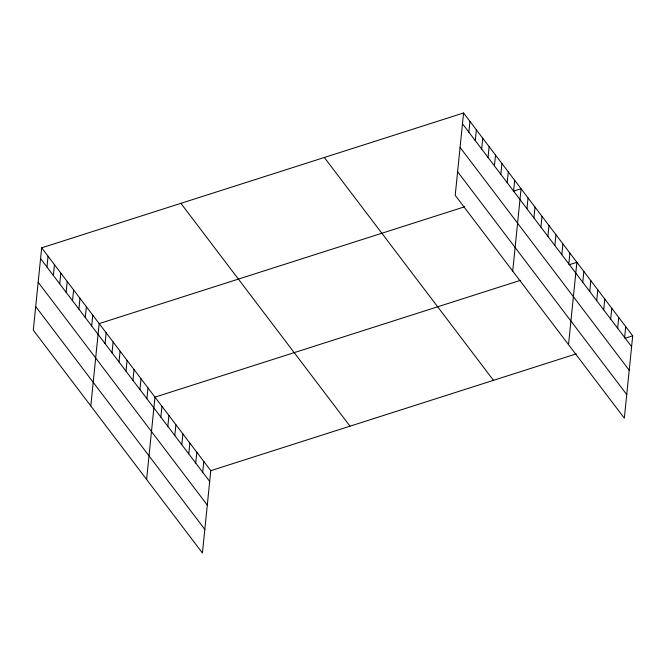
<?xml version="1.0" encoding="UTF-8"?>
<svg xmlns="http://www.w3.org/2000/svg" width="666" height="666" viewBox="0 0 666 666"><rect width="100%" height="100%" fill="white"/><g stroke="black" fill="none" stroke-linecap="round" stroke-linejoin="round"><path stroke-width="1" d="M41.667 247.827L33.3 330.17L202.422 553.013L210.789 470.671L41.667 247.827L463.578 112.987L632.7 335.83L624.333 418.173L455.211 195.329L463.578 112.987M46.953 267.041L48.052 256.244M53.347 275.458L54.446 264.66M59.732 283.874L60.831 273.085M66.125 292.299L67.224 281.502M72.511 300.716L73.61 289.918M78.904 309.132L79.995 298.335M85.29 317.549L86.389 306.76M91.683 325.974L92.774 315.176M90.801 405.935L99.167 323.593L464.61 206.801M105.045 343.581L106.144 332.784M112.021 352.772L113.12 341.974M118.998 361.963L120.096 351.173M125.974 371.162L127.073 360.364M132.95 380.353L134.049 369.555M139.927 389.543L141.025 378.746M146.903 398.734L148.002 387.937M146.612 479.47L154.978 397.136L520.421 280.344M160.856 417.124L161.955 406.327M167.832 426.315L168.931 415.517M174.808 435.506L175.907 424.708M181.785 444.697L182.884 433.899M188.761 453.887L189.86 443.098M195.737 463.086L196.836 452.289M202.714 472.277L203.813 461.48M468.864 132.201L469.963 121.403M475.258 140.618L476.357 129.828M481.643 149.042L482.742 138.245M488.036 157.459L489.135 146.662M494.422 165.876L495.521 155.078M500.815 174.292L501.914 163.503M507.201 182.717L508.3 171.92M513.594 191.134L514.685 180.336M512.712 271.095L521.078 188.753L513.286 191.242M526.956 208.741L528.055 197.952M533.932 217.94L535.031 207.143M540.909 227.131L542.007 216.333M547.885 236.322L548.984 225.524M554.861 245.513L555.96 234.715M561.838 254.703L562.937 243.914M568.814 263.903L569.913 253.105M568.523 344.638L576.889 262.296L569.097 264.785M582.767 282.284L583.866 271.487M589.743 291.475L590.842 280.677M596.719 300.666L597.818 289.877M603.696 309.856L604.795 299.067M610.672 319.056L611.771 308.258M617.648 328.246L618.747 317.449M624.625 337.437L625.724 326.64M210.789 470.671L576.232 353.879M624.908 338.328L632.7 335.83M462.479 123.784L631.601 346.628M460.081 147.394L629.203 370.238M457.609 171.72L626.731 394.563M324.342 157.484L493.473 380.328M180.894 203.33L350.016 426.173M40.568 258.624L209.69 481.468M38.17 282.234L207.293 505.078M35.698 306.551L204.82 529.403"/></g></svg>
